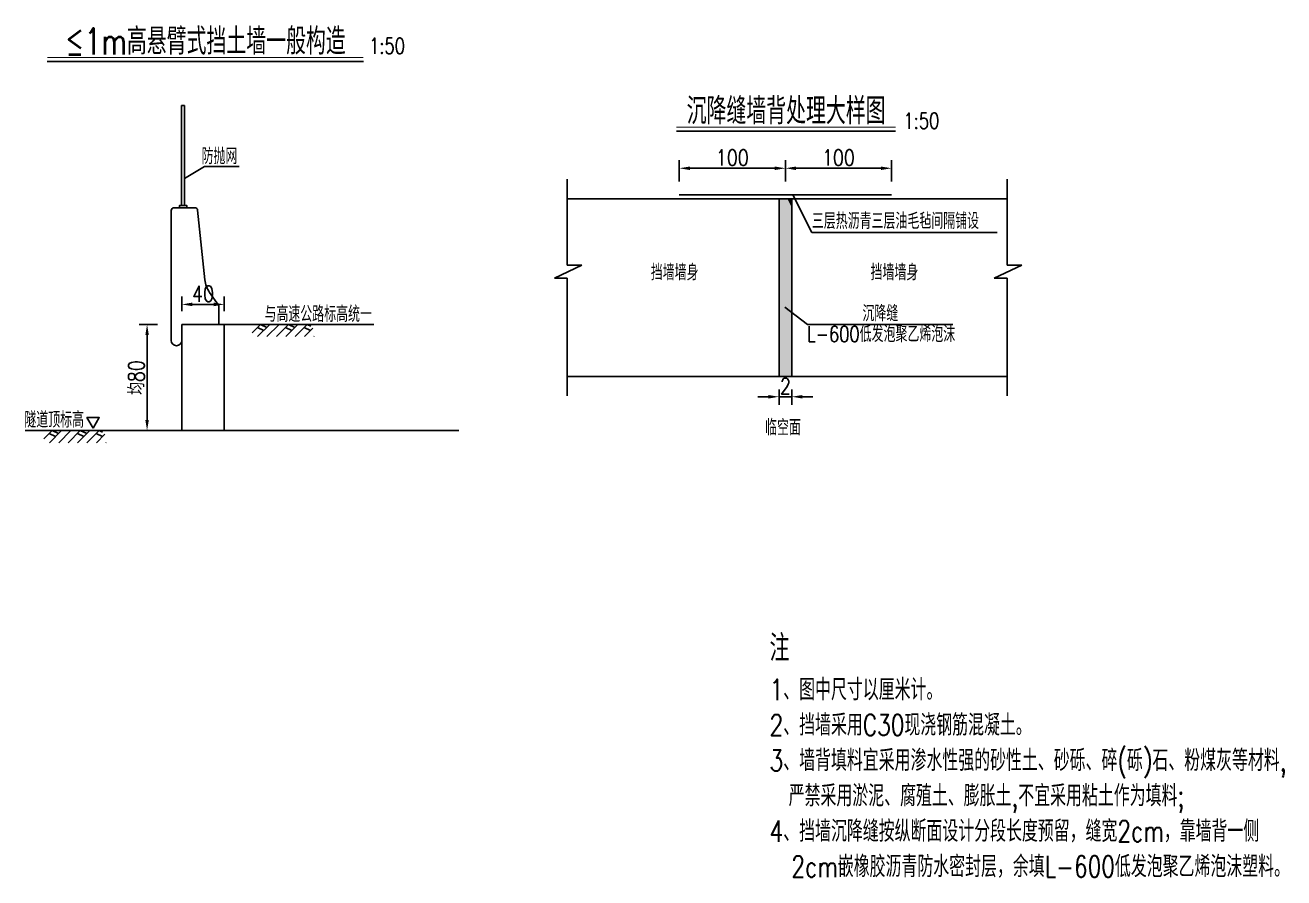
# Model space of a CAD drawing. Header units: millimetres. Extents: x -3117 to 3701, y -2325 to 2615.
# Drawn here: x 1241 to 2427, y -2325 to -1522 of the extents above; entities that cross this region are included whole.
import ezdxf
from ezdxf.enums import TextEntityAlignment as Align

# ---------------------------------------------------------------- set-up
doc = ezdxf.new("R2010")
doc.units = ezdxf.units.MM
for name, color, linetype in [('DIM', 7, 'Continuous'), ('lk', 1, 'Continuous'), ('TEXT', 7, 'Continuous'), ('TK', 6, 'Continuous'), ('文字', 7, 'Continuous'), ('标注', 4, 'Continuous'), ('钢筋', 6, 'Continuous')]:
    doc.layers.add(name, color=color, linetype=linetype)
doc.styles.add('standard5', font='simplex1.shx', dxfattribs={"width": 0.75, "bigfont": 'hztxt.shx'})
doc.styles.add('XGhz', font='simplex1.shx', dxfattribs={"width": 0.8, "bigfont": 'hztxt.shx'})
doc.styles.add('XGsz', font='simplex1.shx', dxfattribs={"width": 0.8, "bigfont": 'hztxt.shx'})
doc.dimstyles.new('STANDARD50', dxfattribs={"dimscale": 5, "dimtxt": 3, "dimasz": 2, "dimexe": 1.5, "dimexo": 2.5, "dimgap": 0.5, "dimtad": 1, "dimdec": 0, "dimrnd": 0.1, "dimzin": 0, "dimdsep": 46, "dimtxsty": 'XGsz', "dimcen": 0.09, "dimdle": 1, "dimclrd": 256, "dimclre": 256, "dimclrt": 256, "dimadec": 0, "dimazin": 0, "dimtfac": 1, "dimtdec": 0, "dimtix": 1, "dimtmove": 2, "dimatfit": 3, "dimfxl": 0, "dimtolj": 1, "dimtzin": 0, "dimlwd": -1, "dimlwe": -1, "dimarcsym": 0})

# ---------------------------------------------------------------- blocks, each defined once
blk = doc.blocks.new('*D77')
at = {"layer": 'DEFPOINTS', "color": 0}
for p in [(1428.5, -1785.1), (1388.5, -1804), (1428.5, -1804)]:
    blk.add_point(p, dxfattribs=at)
at = {"layer": '标注'}
for p, q in [((1388.5, -1791.5), (1388.5, -1777.6)), ((1428.5, -1791.5), (1428.5, -1777.6)), ((1398.5, -1785.1), (1418.5, -1785.1))]:
    blk.add_line(p, q, dxfattribs=at)
for points in [[(1398.5, -1783.4), (1398.5, -1786.8), (1388.5, -1785.1)], [(1418.5, -1783.4), (1418.5, -1786.8), (1428.5, -1785.1)]]:
    blk.add_solid(points, dxfattribs=at)
at = {"layer": '标注', "insert": (1408.5, -1775.1), "char_height": 15, "attachment_point": 5, "style": 'XGsz'}
blk.add_mtext('\\A1;40', dxfattribs=at)
blk = doc.blocks.new('*D66')
at = {"layer": 'DEFPOINTS', "color": 0}
for p in [(1378.1, -1804), (1355.7, -1904), (1388.5, -1904)]:
    blk.add_point(p, dxfattribs=at)
at = {"layer": '标注'}
for p, q in [((1365.6, -1804), (1348.2, -1804)), ((1355.7, -1814), (1355.7, -1894)), ((1376, -1904), (1348.2, -1904))]:
    blk.add_line(p, q, dxfattribs=at)
for points in [[(1354.1, -1814), (1357.4, -1814), (1355.7, -1804)], [(1354.1, -1894), (1357.4, -1894), (1355.7, -1904)]]:
    blk.add_solid(points, dxfattribs=at)
at = {"layer": '标注', "insert": (1345.7, -1854), "char_height": 15, "attachment_point": 5, "rotation": 90, "style": 'XGsz'}
blk.add_mtext('\\A1;均80', dxfattribs=at)
blk = doc.blocks.new('*D78')
at = {"layer": 'DEFPOINTS', "color": 0}
for p in [(1957.4, -1656.8), (1857.4, -1681.8), (1957.4, -1681.8)]:
    blk.add_point(p, dxfattribs=at)
at = {"layer": '标注'}
for p, q in [((1857.4, -1669.3), (1857.4, -1649.3)), ((1867.4, -1656.8), (1947.4, -1656.8)), ((1957.4, -1669.3), (1957.4, -1649.3))]:
    blk.add_line(p, q, dxfattribs=at)
for points in [[(1867.4, -1655.2), (1867.4, -1658.5), (1857.4, -1656.8)], [(1947.4, -1655.2), (1947.4, -1658.5), (1957.4, -1656.8)]]:
    blk.add_solid(points, dxfattribs=at)
at = {"layer": '标注', "insert": (1907.4, -1646.8), "char_height": 15, "attachment_point": 5, "style": 'XGsz'}
blk.add_mtext('\\A1;100', dxfattribs=at)
blk = doc.blocks.new('*D79')
at = {"layer": 'DEFPOINTS', "color": 0}
for p in [(2057.4, -1656.8), (1957.4, -1681.8), (2057.4, -1681.8)]:
    blk.add_point(p, dxfattribs=at)
at = {"layer": '标注'}
for p, q in [((1957.4, -1669.3), (1957.4, -1649.3)), ((1967.4, -1656.8), (2047.4, -1656.8)), ((2057.4, -1669.3), (2057.4, -1649.3))]:
    blk.add_line(p, q, dxfattribs=at)
for points in [[(1967.4, -1655.2), (1967.4, -1658.5), (1957.4, -1656.8)], [(2047.4, -1655.2), (2047.4, -1658.5), (2057.4, -1656.8)]]:
    blk.add_solid(points, dxfattribs=at)
at = {"layer": '标注', "insert": (2007.4, -1646.8), "char_height": 15, "attachment_point": 5, "style": 'XGsz'}
blk.add_mtext('\\A1;100', dxfattribs=at)
blk = doc.blocks.new('*D80')
at = {"layer": 'DEFPOINTS', "color": 0}
for p in [(1951.4, -1852.9), (1963.4, -1852.9), (1963.4, -1872.1)]:
    blk.add_point(p, dxfattribs=at)
at = {"layer": '标注'}
for p, q in [((1941.4, -1872.1), (1931.4, -1872.1)), ((1951.4, -1865.4), (1951.4, -1879.6)), ((1951.4, -1872.1), (1963.4, -1872.1)), ((1963.4, -1865.4), (1963.4, -1879.6)), ((1973.4, -1872.1), (1983.4, -1872.1))]:
    blk.add_line(p, q, dxfattribs=at)
for points in [[(1941.4, -1870.5), (1941.4, -1873.8), (1951.4, -1872.1)], [(1973.4, -1870.5), (1973.4, -1873.8), (1963.4, -1872.1)]]:
    blk.add_solid(points, dxfattribs=at)
at = {"layer": '标注', "insert": (1957.4, -1862.1), "char_height": 15, "attachment_point": 5, "style": 'XGsz'}
blk.add_mtext('\\A1;2', dxfattribs=at)
blk = doc.blocks.new('A$C17E53992')
blk.add_line((-10, 0), (-10, -15))
blk.add_lwpolyline([(-10, 0), (-10, 107.5, -0.414214), (-7.5, 110), (12.4, 110, -0.383979), (14.9, 107.8), (21.8, 42, 0.126333), (26.2, 30.1), (34.6, 18.1, -0.152923), (35, 16.7), (35, 0)], format="xyb")
blk.add_arc((-5, -15), 5, 180, 0)

msp = doc.modelspace()

# ---------------------------------------------------------------- hatches: boundary and pattern name
at = {"layer": 'DIM'}
h = msp.add_hatch(dxfattribs=at)
h.set_pattern_fill('ANSI31', color=8, scale=50, style=0)
h.set_pattern_definition([(45, (1155.1725, -1112.5205), (-4.419417, 4.419417), [])])
edge = h.paths.add_edge_path()
edge.add_line((1511.4, -1804), (1454.7, -1804))
edge.add_line((1454.7, -1804), (1454.7, -1815.4))
edge.add_line((1454.7, -1815.4), (1513.3, -1815.4))
h = msp.add_hatch(dxfattribs=at)
h.set_pattern_fill('ANSI31', color=8, scale=50, style=0)
h.set_pattern_definition([(45, (958.967, -1212.5205), (-4.419417, 4.419417), [])])
edge = h.paths.add_edge_path()
edge.add_line((1315.2, -1904), (1258.5, -1904))
edge.add_line((1258.5, -1904), (1258.5, -1915.4))
edge.add_line((1258.5, -1915.4), (1317.1, -1915.4))
at = {"layer": 'lk'}
for points in [[(1963.4, -1693.8), (1959.3, -1685.6), (1951.4, -1685.6), (1951.4, -1852.9), (1963.4, -1852.9)], [(1963.4, -1685.6), (1959.3, -1685.6), (1963.4, -1693.8)]]:
    msp.add_hatch(color=256, dxfattribs=at).paths.add_polyline_path(points)

# ---------------------------------------------------------------- linework, layer by layer
for p, q in [((1391, -1597.7), (1388.1, -1597.7)), ((1388.1, -1597.7), (1388.1, -1692)), ((1391, -1692), (1391, -1597.7)), ((1409.8, -1655.2), (1391, -1666.6)), ((1409.8, -1655.2), (1442.5, -1655.2)), ((1275.6, -1904), (1649.5, -1904))]:
    msp.add_line(p, q)
msp.add_lwpolyline([(1386.2, -1694), (1393.3, -1694), (1393.3, -1692), (1386.2, -1692)], close=True)
at = {"layer": 'DIM', "color": 8}
for p, q in [((1428.5, -1804), (1569.6, -1804)), ((1459.7, -1806.8), (1465.7, -1809.6)), ((1462.5, -1804), (1468.5, -1806.8)), ((1486.2, -1806.8), (1492.2, -1809.6)), ((1489, -1804), (1495, -1806.8)), ((1503.9, -1806.8), (1509.9, -1809.6)), ((1506.7, -1804), (1510, -1805.5)), ((1355.5, -1904), (1240.8, -1904)), ((1263.5, -1906.8), (1269.5, -1909.6)), ((1266.3, -1904), (1272.3, -1906.8)), ((1290, -1906.8), (1296, -1909.6)), ((1292.8, -1904), (1298.8, -1906.8)), ((1307.7, -1906.8), (1313.7, -1909.6)), ((1310.5, -1904), (1313.8, -1905.5))]:
    msp.add_line(p, q, dxfattribs=at)
at = {"layer": 'lk'}
for p, q in [((1857.4, -1681.8), (2057.4, -1681.8)), ((1751.7, -1685.6), (1951.4, -1685.6)), ((1951.4, -1685.6), (1951.4, -1852.9)), ((1951.4, -1685.6), (1963.4, -1685.6)), ((1963.4, -1685.6), (1963.4, -1852.9)), ((1963.4, -1685.6), (2166.3, -1685.6)), ((1388.5, -1804), (1428.5, -1804)), ((1388.5, -1804), (1388.5, -1904)), ((1428.5, -1804), (1428.5, -1904)), ((1951.4, -1852.9), (1751.7, -1852.9)), ((1951.4, -1852.9), (1963.4, -1852.9)), ((1963.4, -1852.9), (2166.3, -1852.9))]:
    msp.add_line(p, q, dxfattribs=at)
at = {"layer": 'TK', "color": 7}
for p, q in [((1261.6, -1556.3), (1559.7, -1556.3)), ((1854.7, -1621.9), (2061.3, -1621.9))]:
    msp.add_line(p, q, dxfattribs=at)
at = {"layer": '文字'}
msp.add_lwpolyline([(1304.9, -1901.8), (1310.7, -1891.7), (1299, -1891.7)], close=True, dxfattribs=at)
at = {"layer": '标注'}
for p, q in [((1751.7, -1667.1), (1751.7, -1748.2)), ((2166.3, -1667.1), (2166.3, -1748.2)), ((1964.5, -1681.8), (1982.3, -1717.5)), ((1982.3, -1717.5), (2156.9, -1717.5)), ((1765.6, -1748.2), (1739.6, -1760.3)), ((1751.7, -1748.2), (1765.6, -1748.2)), ((2180.3, -1748.2), (2154.2, -1760.3)), ((2166.3, -1748.2), (2180.3, -1748.2)), ((1739.6, -1760.3), (1751.7, -1760.3)), ((1751.7, -1760.3), (1751.7, -1871.3)), ((2154.2, -1760.3), (2166.3, -1760.3)), ((2166.3, -1760.3), (2166.3, -1871.3)), ((1957, -1787.6), (1978.3, -1803.9)), ((1978.3, -1803.9), (2115.2, -1803.9))]:
    msp.add_line(p, q, dxfattribs=at)
at = {"layer": '钢筋', "const_width": 1}
for points in [[(1261.6, -1552.4), (1559.7, -1552.4)], [(1854.7, -1618), (2061.3, -1618)]]:
    msp.add_lwpolyline(points, dxfattribs=at)

# ---------------------------------------------------------------- block references
msp.add_blockref('A$C17E53992', (1388.5, -1804))

# ---------------------------------------------------------------- texts
at = {"layer": 'TEXT', "width": 0.75}
for s, height, style, p in [('≤1m高悬臂式挡土墙一般构造', 25, 'XGhz', (1410.9, -1535.9)), ('1:50', 15, 'XGsz', (1581.9, -1541.5)), ('沉降缝墙背处理大样图', 25, 'XGhz', (1958.1, -1601.5)), ('1:50', 15, 'XGsz', (2085.6, -1612.1))]:
    msp.add_text(s, height=height, dxfattribs=dict(at, style=style)).set_placement(p, align=Align.MIDDLE)
at = {"layer": '文字', "style": 'XGhz', "width": 0.75}
for s, p in [('防抛网', (1407.1, -1653)), ('三层热沥青三层油毛毡间隔铺设', (1982.4, -1714)), ('挡墙墙身', (1830.5, -1762.4)), ('挡墙墙身', (2037.7, -1762.4)), ('与高速公路标高统一', (1466.4, -1801.7)), ('沉降缝', (2030, -1801.1)), ('隧道顶标高', (1240, -1901.3)), ('临空面', (1938.3, -1908.6))]:
    msp.add_text(s, height=15, dxfattribs=at).set_placement(p)
msp.add_text('L-600低发泡聚乙烯泡沫', height=15, dxfattribs=at).set_placement((2047.6, -1812.3), align=Align.MIDDLE)
at = {"layer": '文字', "insert": (1941.5, -2096.4), "char_height": 20, "width": 491.727, "attachment_point": 1, "style": 'standard5'}
msp.add_mtext('\\pl1;{\\H1.25x;注\\P\\pi1;}1、图中尺寸以厘米计。\\P\\pi-18,l19;2、挡墙采用C30现浇钢筋混凝土。\\P3、墙背填料宜采用渗水性强的砂性土、砂砾、碎(砾)石、粉煤灰等材料,严禁采用淤泥、腐殖土、膨胀土,不宜采用粘土作为填料;\\P4、挡墙沉降缝按纵断面设计分段长度预留，缝宽2cm，靠墙背一侧\\P  2cm嵌橡胶沥青防水密封层，余填L-600低发泡聚乙烯泡沫塑料。', dxfattribs=at)

# ---------------------------------------------------------------- dimensions: what is measured, and where the dimension line sits
at = {"layer": '标注'}
for base, p1, p2, picture, middle in [((1957.4, -1656.8), (1857.4, -1681.8), (1957.4, -1681.8), '*D78', (1907.4, -1646.8)), ((2057.4, -1656.8), (1957.4, -1681.8), (2057.4, -1681.8), '*D79', (2007.4, -1646.8)), ((1428.5, -1785.1), (1388.5, -1804), (1428.5, -1804), '*D77', (1408.5, -1775.1))]:
    dim = msp.add_linear_dim(base=base, p1=p1, p2=p2, dimstyle='STANDARD50', dxfattribs=at)
    dim.commit()
    dim.dimension.update_dxf_attribs({"geometry": picture, "text_midpoint": middle})
dim = msp.add_linear_dim(base=(1355.7, -1904), p1=(1378.1, -1804), p2=(1388.5, -1904), angle=90, text='均80', dimstyle='STANDARD50', dxfattribs=at)
dim.commit()
dim.dimension.update_dxf_attribs({"geometry": '*D66', "text_midpoint": (1345.7, -1854)})
dim = msp.add_linear_dim(base=(1963.4, -1872.1), p1=(1951.4, -1852.9), p2=(1963.4, -1852.9), text='2', dimstyle='STANDARD50', dxfattribs=at)
dim.commit()
dim.dimension.update_dxf_attribs({"geometry": '*D80', "text_midpoint": (1957.4, -1862.1)})

doc.saveas('drawing.dxf')
